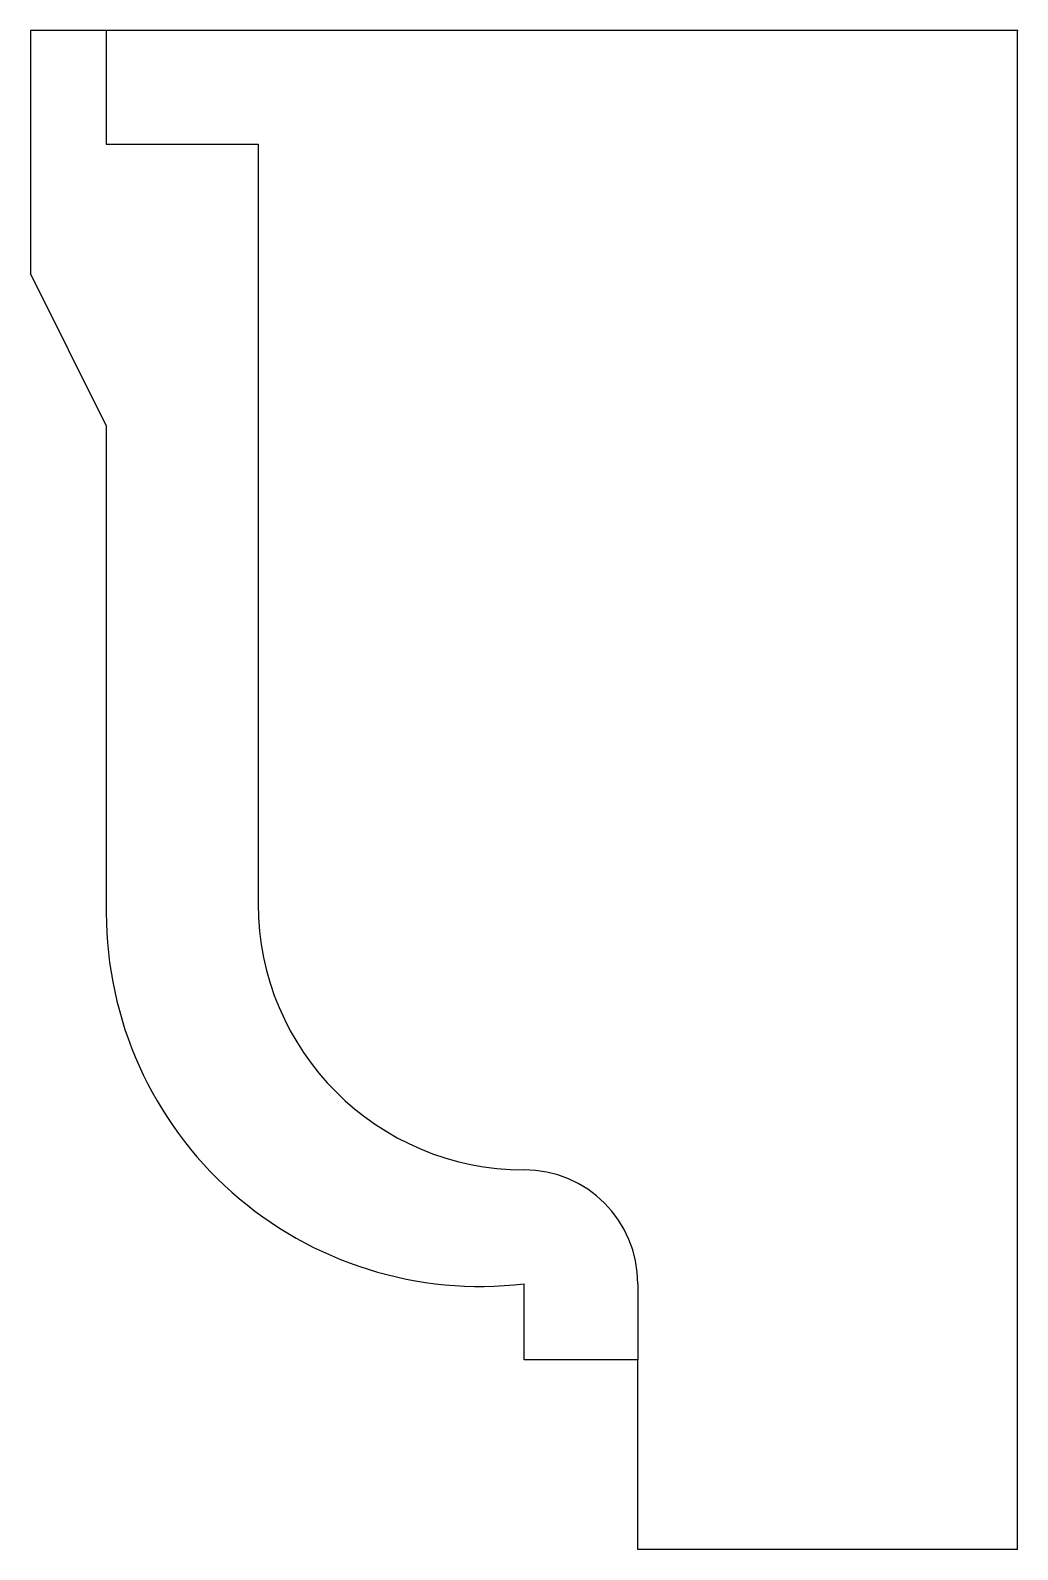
# Model space of a CAD drawing. Header units: millimetres. Extents: x -13 to 0, y -20 to 0.
import ezdxf

# ---------------------------------------------------------------- set-up
doc = ezdxf.new("R2010")
doc.units = ezdxf.units.MM
doc.layers.get('0').update_dxf_attribs({"linetype": 'CONTINUOUS'})

msp = doc.modelspace()

# ---------------------------------------------------------------- linework, layer by layer
for p, q in [((-12, 0), (-13, 0)), ((-13, 0), (-13, -3.2)), ((-12, 0), (-12, -1.5)), ((0, 0), (-12, 0)), ((0, -20), (0, 0)), ((-12, -1.5), (-10, -1.5)), ((-10, -1.5), (-10, -11.5)), ((-12, -5.2), (-13, -3.2)), ((-13, -3.2), (-13, -3.2)), ((-12, -5.2), (-12, -11.616)), ((-6.5, -17.5), (-6.5, -16.5)), ((-5, -16.5), (-5, -17.5)), ((-5, -17.5), (-6.5, -17.5)), ((-5, -20), (-5, -17.5)), ((0, -20), (-5, -20))]:
    msp.add_line(p, q)
for centre, radius, start, end in [((-6.5, -11.5), 3.5, 180, 270), ((-7.081, -11.616), 4.919, 180, 276.7865), ((-6.5, -16.5), 1.5, 0, 90)]:
    msp.add_arc(centre, radius, start, end)
msp.add_point((0, 0))

doc.saveas('drawing.dxf')
